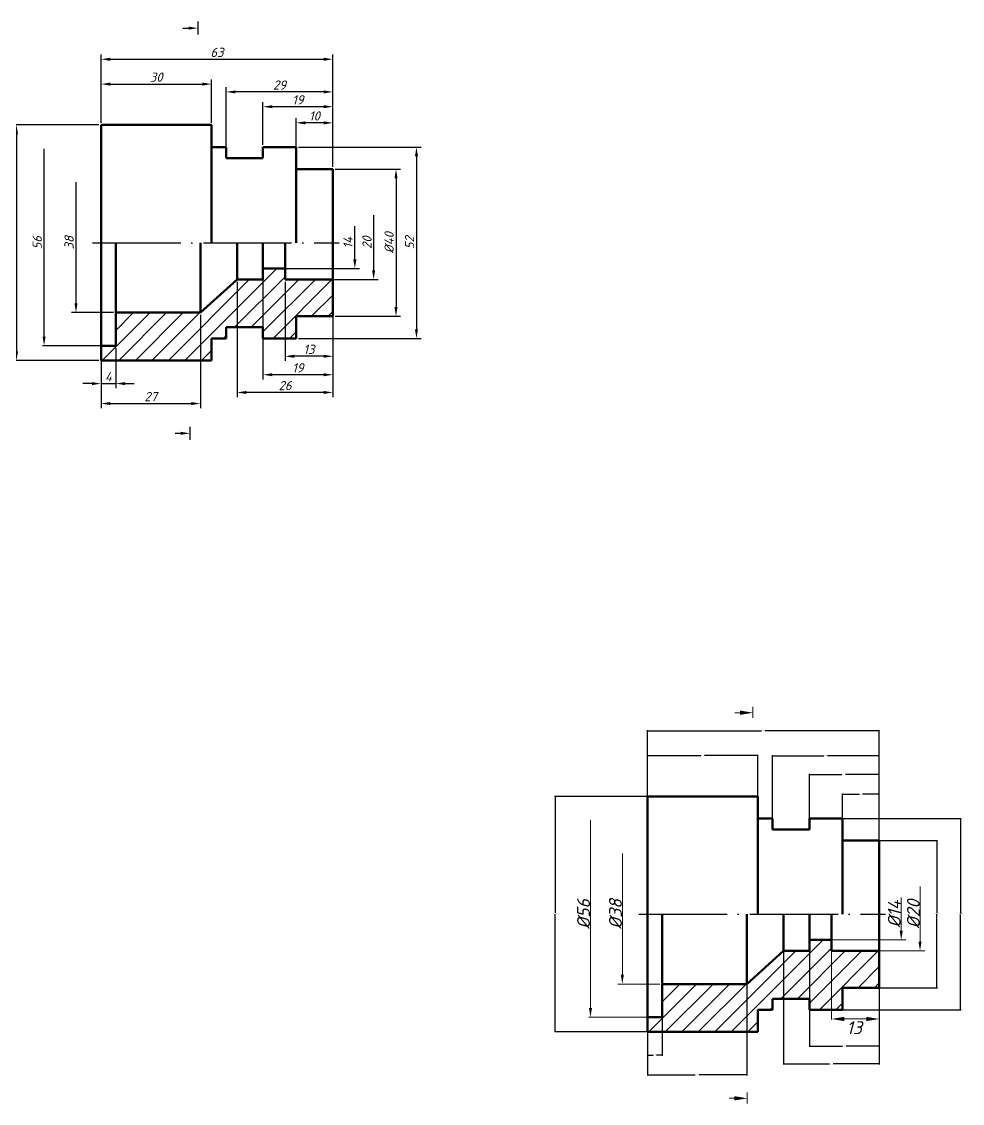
# Model space of a CAD drawing. Header units: millimetres. Extents: x 1713 to 2649, y 1703 to 2009.
# Drawn here: x 2393.4 to 2649.1, y 1710.8 to 2004.8 of the extents above; entities that cross this region are included whole.
import ezdxf

# ---------------------------------------------------------------- set-up
doc = ezdxf.new("R2010")
doc.units = ezdxf.units.MM
doc.linetypes.add('ACAD_ISO04W100', pattern=[30, 24, -3, 0, -3])
doc.linetypes.add('штриховая2', pattern=[9.525, 6.35, -3.175])
doc.styles.get("Standard").update_dxf_attribs({"font": 'isocpeui.ttf'})
doc.dimstyles.new('ISO-25', dxfattribs={"dimtxt": 2.5, "dimasz": 2.5, "dimexe": 1.25, "dimexo": 0.625, "dimtad": 1, "dimtxsty": 'Standard', "dimcen": 2.5, "dimadec": 0, "dimazin": 0, "dimtfac": 1, "dimtmove": 0, "dimatfit": 3, "dimfxl": 1, "dimarcsym": 0})
doc.dimstyles.get("Standard").update_dxf_attribs({"dimtxt": 0.18, "dimasz": 0.18, "dimexe": 0.18, "dimexo": 0.0625, "dimgap": 0.09, "dimtad": 0, "dimtih": 1, "dimtoh": 1, "dimdec": 4, "dimzin": 0, "dimdsep": 46, "dimtxsty": 'Standard', "dimcen": 0.09, "dimadec": 0, "dimazin": 0, "dimtfac": 1, "dimtdec": 4, "dimtofl": 0, "dimtmove": 0, "dimatfit": 3, "dimfxl": 1, "dimtolj": 1, "dimtzin": 0, "dimarcsym": 0})

# ---------------------------------------------------------------- blocks, each defined once
blk = doc.blocks.new('*D14')
at = {"color": 0, "lineweight": -2, "transparency": 16777216}
for p, q in [((2414.96, 1977.33), (2414.96, 1989.07)), ((2417.46, 1987.82), (2442.46, 1987.82)), ((2444.96, 1977.33), (2444.96, 1989.07))]:
    blk.add_line(p, q, dxfattribs=at)
at = {"color": 0, "transparency": 16777216}
for points in [[(2417.46, 1988.24), (2417.46, 1987.41), (2414.96, 1987.82)], [(2442.46, 1988.24), (2442.46, 1987.41), (2444.96, 1987.82)]]:
    blk.add_solid(points, dxfattribs=at)
at = {"layer": 'DEFPOINTS', "color": 0, "transparency": 16777216}
for p in [(2444.96, 1987.82), (2414.96, 1976.7), (2444.96, 1976.7)]:
    blk.add_point(p, dxfattribs=at)
at = {"color": 0, "transparency": 16777216, "insert": (2429.96, 1989.7), "char_height": 2.5, "attachment_point": 5}
blk.add_mtext('30', dxfattribs=at)
blk = doc.blocks.new('*D15')
at = {"color": 0, "lineweight": -2, "transparency": 16777216}
for p, q in [((2467.96, 1965.33), (2467.96, 1978.53)), ((2475.46, 1977.28), (2470.46, 1977.28)), ((2477.96, 1965.33), (2477.96, 1978.53))]:
    blk.add_line(p, q, dxfattribs=at)
at = {"color": 0, "transparency": 16777216}
for points in [[(2470.46, 1977.7), (2470.46, 1976.87), (2467.96, 1977.28)], [(2475.46, 1977.7), (2475.46, 1976.87), (2477.96, 1977.28)]]:
    blk.add_solid(points, dxfattribs=at)
at = {"layer": 'DEFPOINTS', "color": 0, "transparency": 16777216}
for p in [(2467.96, 1977.28), (2467.96, 1964.7), (2477.96, 1964.7)]:
    blk.add_point(p, dxfattribs=at)
at = {"color": 0, "transparency": 16777216, "insert": (2472.96, 1979.16), "char_height": 2.5, "attachment_point": 5}
blk.add_mtext('10', dxfattribs=at)
blk = doc.blocks.new('*D16')
at = {"color": 0, "lineweight": -2, "transparency": 16777216}
for p, q in [((2478.59, 1964.7), (2496.37, 1964.7)), ((2495.12, 1962.2), (2495.12, 1927.2)), ((2478.59, 1924.7), (2496.37, 1924.7))]:
    blk.add_line(p, q, dxfattribs=at)
at = {"color": 0, "transparency": 16777216}
for points in [[(2494.7, 1962.2), (2495.53, 1962.2), (2495.12, 1964.7)], [(2494.7, 1927.2), (2495.53, 1927.2), (2495.12, 1924.7)]]:
    blk.add_solid(points, dxfattribs=at)
at = {"layer": 'DEFPOINTS', "color": 0, "transparency": 16777216}
for p in [(2477.96, 1964.7), (2477.96, 1924.7), (2495.12, 1924.7)]:
    blk.add_point(p, dxfattribs=at)
at = {"color": 0, "transparency": 16777216, "insert": (2493.24, 1944.7), "char_height": 2.5, "attachment_point": 5, "rotation": 90}
blk.add_mtext('%%C40', dxfattribs=at)
blk = doc.blocks.new('*D17')
at = {"color": 0, "lineweight": -2, "transparency": 16777216}
for p, q in [((2414.34, 1976.7), (2390.72, 1976.7)), ((2391.97, 1974.2), (2391.97, 1915.2)), ((2414.34, 1912.7), (2390.72, 1912.7))]:
    blk.add_line(p, q, dxfattribs=at)
at = {"color": 0, "transparency": 16777216}
for points in [[(2391.55, 1974.2), (2392.38, 1974.2), (2391.97, 1976.7)], [(2391.55, 1915.2), (2392.38, 1915.2), (2391.97, 1912.7)]]:
    blk.add_solid(points, dxfattribs=at)
at = {"layer": 'DEFPOINTS', "color": 0, "transparency": 16777216}
for p in [(2414.96, 1976.7), (2391.97, 1912.7), (2414.96, 1912.7)]:
    blk.add_point(p, dxfattribs=at)
at = {"color": 0, "transparency": 16777216, "insert": (2390.09, 1944.7), "char_height": 2.5, "attachment_point": 5, "rotation": 90}
blk.add_mtext('%%C64', dxfattribs=at)
blk = doc.blocks.new('*D18')
at = {"color": 0, "lineweight": -2, "transparency": 16777216}
for p, q in [((2458.96, 1971.33), (2458.96, 1982.92)), ((2477.96, 1965.33), (2477.96, 1982.92)), ((2475.46, 1981.67), (2461.46, 1981.67))]:
    blk.add_line(p, q, dxfattribs=at)
at = {"color": 0, "transparency": 16777216}
for points in [[(2461.46, 1982.09), (2461.46, 1981.26), (2458.96, 1981.67)], [(2475.46, 1982.09), (2475.46, 1981.26), (2477.96, 1981.67)]]:
    blk.add_solid(points, dxfattribs=at)
at = {"layer": 'DEFPOINTS', "color": 0, "transparency": 16777216}
for p in [(2458.96, 1981.67), (2458.96, 1970.7), (2477.96, 1964.7)]:
    blk.add_point(p, dxfattribs=at)
at = {"color": 0, "transparency": 16777216, "insert": (2468.46, 1983.55), "char_height": 2.5, "attachment_point": 5}
blk.add_mtext('19', dxfattribs=at)
blk = doc.blocks.new('*D19')
at = {"color": 0, "lineweight": -2, "transparency": 16777216}
for p, q in [((2448.96, 1968.33), (2448.96, 1986.94)), ((2475.46, 1985.69), (2451.46, 1985.69)), ((2477.96, 1965.33), (2477.96, 1986.94))]:
    blk.add_line(p, q, dxfattribs=at)
at = {"color": 0, "transparency": 16777216}
for points in [[(2451.46, 1986.1), (2451.46, 1985.27), (2448.96, 1985.69)], [(2475.46, 1986.1), (2475.46, 1985.27), (2477.96, 1985.69)]]:
    blk.add_solid(points, dxfattribs=at)
at = {"layer": 'DEFPOINTS', "color": 0, "transparency": 16777216}
for p in [(2448.96, 1985.69), (2448.96, 1967.7), (2477.96, 1964.7)]:
    blk.add_point(p, dxfattribs=at)
at = {"color": 0, "transparency": 16777216, "insert": (2463.46, 1987.56), "char_height": 2.5, "attachment_point": 5}
blk.add_mtext('29', dxfattribs=at)
blk = doc.blocks.new('*D20')
at = {"color": 0, "lineweight": -2, "transparency": 16777216}
for p, q in [((2414.96, 1916.08), (2414.96, 1905.15)), ((2418.96, 1916.08), (2418.96, 1905.15)), ((2412.46, 1906.4), (2409.96, 1906.4)), ((2414.96, 1906.4), (2418.96, 1906.4)), ((2421.46, 1906.4), (2423.96, 1906.4))]:
    blk.add_line(p, q, dxfattribs=at)
at = {"color": 0, "transparency": 16777216}
for points in [[(2412.46, 1906.82), (2412.46, 1905.99), (2414.96, 1906.4)], [(2421.46, 1906.82), (2421.46, 1905.99), (2418.96, 1906.4)]]:
    blk.add_solid(points, dxfattribs=at)
at = {"layer": 'DEFPOINTS', "color": 0, "transparency": 16777216}
for p in [(2414.96, 1916.7), (2418.96, 1916.7), (2418.96, 1906.4)]:
    blk.add_point(p, dxfattribs=at)
at = {"color": 0, "transparency": 16777216, "insert": (2416.96, 1908.28), "char_height": 2.5, "attachment_point": 5}
blk.add_mtext('4', dxfattribs=at)
blk = doc.blocks.new('*D21')
at = {"color": 0, "lineweight": -2, "transparency": 16777216}
for p, q in [((2441.96, 1925.08), (2441.96, 1899.73)), ((2414.96, 1916.08), (2414.96, 1899.73)), ((2417.46, 1900.98), (2439.46, 1900.98))]:
    blk.add_line(p, q, dxfattribs=at)
at = {"color": 0, "transparency": 16777216}
for points in [[(2417.46, 1901.4), (2417.46, 1900.57), (2414.96, 1900.98)], [(2439.46, 1901.4), (2439.46, 1900.57), (2441.96, 1900.98)]]:
    blk.add_solid(points, dxfattribs=at)
at = {"layer": 'DEFPOINTS', "color": 0, "transparency": 16777216}
for p in [(2441.96, 1925.7), (2414.96, 1916.7), (2441.96, 1900.98)]:
    blk.add_point(p, dxfattribs=at)
at = {"color": 0, "transparency": 16777216, "insert": (2428.46, 1902.87), "char_height": 2.5, "attachment_point": 5}
blk.add_mtext('27', dxfattribs=at)
blk = doc.blocks.new('*D22')
at = {"color": 0, "lineweight": -2, "transparency": 16777216}
for p, q in [((2464.96, 1934.08), (2464.96, 1912.58)), ((2477.96, 1934.08), (2477.96, 1912.58)), ((2475.46, 1913.83), (2467.46, 1913.83))]:
    blk.add_line(p, q, dxfattribs=at)
at = {"color": 0, "transparency": 16777216}
for points in [[(2467.46, 1914.25), (2467.46, 1913.42), (2464.96, 1913.83)], [(2475.46, 1914.25), (2475.46, 1913.42), (2477.96, 1913.83)]]:
    blk.add_solid(points, dxfattribs=at)
at = {"layer": 'DEFPOINTS', "color": 0, "transparency": 16777216}
for p in [(2464.96, 1934.7), (2477.96, 1934.7), (2464.96, 1913.83)]:
    blk.add_point(p, dxfattribs=at)
at = {"color": 0, "transparency": 16777216, "insert": (2471.46, 1915.71), "char_height": 2.5, "attachment_point": 5}
blk.add_mtext('13', dxfattribs=at)
blk = doc.blocks.new('*D23')
at = {"color": 0, "lineweight": -2, "transparency": 16777216}
for p, q in [((2458.96, 1937.08), (2458.96, 1907.56)), ((2477.96, 1934.08), (2477.96, 1907.56)), ((2475.46, 1908.81), (2461.46, 1908.81))]:
    blk.add_line(p, q, dxfattribs=at)
at = {"color": 0, "transparency": 16777216}
for points in [[(2461.46, 1909.23), (2461.46, 1908.4), (2458.96, 1908.81)], [(2475.46, 1909.23), (2475.46, 1908.4), (2477.96, 1908.81)]]:
    blk.add_solid(points, dxfattribs=at)
at = {"layer": 'DEFPOINTS', "color": 0, "transparency": 16777216}
for p in [(2458.96, 1937.7), (2477.96, 1934.7), (2458.96, 1908.81)]:
    blk.add_point(p, dxfattribs=at)
at = {"color": 0, "transparency": 16777216, "insert": (2468.46, 1910.69), "char_height": 2.5, "attachment_point": 5}
blk.add_mtext('19', dxfattribs=at)
blk = doc.blocks.new('*D24')
at = {"color": 0, "lineweight": -2, "transparency": 16777216}
for p, q in [((2451.96, 1934.08), (2451.96, 1902.74)), ((2477.96, 1934.08), (2477.96, 1902.74)), ((2475.46, 1903.99), (2454.46, 1903.99))]:
    blk.add_line(p, q, dxfattribs=at)
at = {"color": 0, "transparency": 16777216}
for points in [[(2454.46, 1904.41), (2454.46, 1903.58), (2451.96, 1903.99)], [(2475.46, 1904.41), (2475.46, 1903.58), (2477.96, 1903.99)]]:
    blk.add_solid(points, dxfattribs=at)
at = {"layer": 'DEFPOINTS', "color": 0, "transparency": 16777216}
for p in [(2451.96, 1934.7), (2477.96, 1934.7), (2451.96, 1903.99)]:
    blk.add_point(p, dxfattribs=at)
at = {"color": 0, "transparency": 16777216, "insert": (2464.96, 1905.87), "char_height": 2.5, "attachment_point": 5}
blk.add_mtext('26', dxfattribs=at)
blk = doc.blocks.new('*D25')
at = {"color": 0, "lineweight": -2, "transparency": 16777216}
for p, q in [((2414.96, 1977.33), (2414.96, 1995.82)), ((2417.46, 1994.57), (2475.46, 1994.57)), ((2477.96, 1965.33), (2477.96, 1995.82))]:
    blk.add_line(p, q, dxfattribs=at)
at = {"color": 0, "transparency": 16777216}
for points in [[(2417.46, 1994.99), (2417.46, 1994.15), (2414.96, 1994.57)], [(2475.46, 1994.99), (2475.46, 1994.15), (2477.96, 1994.57)]]:
    blk.add_solid(points, dxfattribs=at)
at = {"layer": 'DEFPOINTS', "color": 0, "transparency": 16777216}
for p in [(2477.96, 1994.57), (2414.96, 1976.7), (2477.96, 1964.7)]:
    blk.add_point(p, dxfattribs=at)
at = {"color": 0, "transparency": 16777216, "insert": (2446.46, 1996.44), "char_height": 2.5, "attachment_point": 5}
blk.add_mtext('63', dxfattribs=at)
blk = doc.blocks.new('*D26')
at = {"color": 0, "lineweight": -2, "transparency": 16777216}
for p, q in [((2468.59, 1970.7), (2501.93, 1970.7)), ((2500.68, 1968.2), (2500.68, 1921.2)), ((2468.59, 1918.7), (2501.93, 1918.7))]:
    blk.add_line(p, q, dxfattribs=at)
at = {"color": 0, "transparency": 16777216}
for points in [[(2500.26, 1968.2), (2501.09, 1968.2), (2500.68, 1970.7)], [(2500.26, 1921.2), (2501.09, 1921.2), (2500.68, 1918.7)]]:
    blk.add_solid(points, dxfattribs=at)
at = {"layer": 'DEFPOINTS', "color": 0, "transparency": 16777216}
for p in [(2467.96, 1970.7), (2467.96, 1918.7), (2500.68, 1918.7)]:
    blk.add_point(p, dxfattribs=at)
at = {"color": 0, "transparency": 16777216, "insert": (2498.8, 1944.7), "char_height": 2.5, "attachment_point": 5, "rotation": 90}
blk.add_mtext('52', dxfattribs=at)
blk = doc.blocks.new('*D56')
at = {"color": 0, "lineweight": -2, "transparency": 16777216}
for p, q in [((2563.47, 1794.26), (2563.47, 1805.5)), ((2593.47, 1794.26), (2593.47, 1805.5)), ((2563.65, 1805.32), (2577.97, 1805.32)), ((2593.29, 1805.32), (2578.98, 1805.32))]:
    blk.add_line(p, q, dxfattribs=at)
at = {"color": 0, "transparency": 16777216}
for points in [[(2563.65, 1805.35), (2563.65, 1805.29), (2563.47, 1805.32)], [(2593.29, 1805.35), (2593.29, 1805.29), (2593.47, 1805.32)]]:
    blk.add_solid(points, dxfattribs=at)
at = {"layer": 'DEFPOINTS', "color": 0, "transparency": 16777216}
for p in [(2593.47, 1805.32), (2563.47, 1794.19), (2593.47, 1794.19)]:
    blk.add_point(p, dxfattribs=at)
at = {"color": 0, "lineweight": 15, "transparency": 16777216, "insert": (2578.47, 1805.32), "char_height": 0.18, "attachment_point": 5}
blk.add_mtext('\\A1;30.0000', dxfattribs=at)
blk = doc.blocks.new('*D57')
at = {"color": 0, "lineweight": -2, "transparency": 16777216}
for p, q in [((2616.47, 1782.26), (2616.47, 1794.96)), ((2616.65, 1794.78), (2621, 1794.78)), ((2626.29, 1794.78), (2621.94, 1794.78)), ((2626.47, 1782.26), (2626.47, 1794.96))]:
    blk.add_line(p, q, dxfattribs=at)
at = {"color": 0, "transparency": 16777216}
for points in [[(2616.65, 1794.81), (2616.65, 1794.75), (2616.47, 1794.78)], [(2626.29, 1794.81), (2626.29, 1794.75), (2626.47, 1794.78)]]:
    blk.add_solid(points, dxfattribs=at)
at = {"layer": 'DEFPOINTS', "color": 0, "transparency": 16777216}
for p in [(2616.47, 1794.78), (2616.47, 1782.19), (2626.47, 1782.19)]:
    blk.add_point(p, dxfattribs=at)
at = {"color": 0, "lineweight": 15, "transparency": 16777216, "insert": (2621.47, 1794.78), "char_height": 0.18, "attachment_point": 5}
blk.add_mtext('\\A1;10.0000', dxfattribs=at)
blk = doc.blocks.new('*D58')
at = {"color": 0, "lineweight": -2, "transparency": 16777216}
for p, q in [((2626.54, 1782.19), (2642.28, 1782.19)), ((2642.1, 1782.01), (2642.1, 1762.58)), ((2642.1, 1742.37), (2642.1, 1762.22)), ((2626.54, 1742.19), (2642.28, 1742.19))]:
    blk.add_line(p, q, dxfattribs=at)
at = {"color": 0, "transparency": 16777216}
for points in [[(2642.07, 1782.01), (2642.13, 1782.01), (2642.1, 1782.19)], [(2642.07, 1742.37), (2642.13, 1742.37), (2642.1, 1742.19)]]:
    blk.add_solid(points, dxfattribs=at)
at = {"layer": 'DEFPOINTS', "color": 0, "transparency": 16777216}
for p in [(2626.47, 1782.19), (2626.47, 1742.19), (2642.1, 1742.19)]:
    blk.add_point(p, dxfattribs=at)
at = {"color": 0, "lineweight": 15, "transparency": 16777216, "insert": (2642.1, 1762.4), "char_height": 0.18, "attachment_point": 5}
blk.add_mtext('\\A1;%%C40.0000', dxfattribs=at)
blk = doc.blocks.new('*D59')
at = {"color": 0, "lineweight": -2, "transparency": 16777216}
for p, q in [((2563.41, 1794.19), (2538.22, 1794.19)), ((2538.4, 1794.01), (2538.4, 1762.58)), ((2538.4, 1730.37), (2538.4, 1762.22)), ((2563.41, 1730.19), (2538.22, 1730.19))]:
    blk.add_line(p, q, dxfattribs=at)
at = {"color": 0, "transparency": 16777216}
for points in [[(2538.37, 1794.01), (2538.43, 1794.01), (2538.4, 1794.19)], [(2538.37, 1730.37), (2538.43, 1730.37), (2538.4, 1730.19)]]:
    blk.add_solid(points, dxfattribs=at)
at = {"layer": 'DEFPOINTS', "color": 0, "transparency": 16777216}
for p in [(2563.47, 1794.19), (2538.4, 1730.19), (2563.47, 1730.19)]:
    blk.add_point(p, dxfattribs=at)
at = {"color": 0, "lineweight": 15, "transparency": 16777216, "insert": (2538.4, 1762.4), "char_height": 0.18, "attachment_point": 5}
blk.add_mtext('\\A1;%%C64.0000', dxfattribs=at)
blk = doc.blocks.new('*D60')
at = {"color": 0, "lineweight": -2, "transparency": 16777216}
for p, q in [((2607.47, 1788.26), (2607.47, 1800.36)), ((2607.65, 1800.18), (2616.34, 1800.18)), ((2626.29, 1800.18), (2617.28, 1800.18)), ((2626.47, 1782.26), (2626.47, 1800.36))]:
    blk.add_line(p, q, dxfattribs=at)
at = {"color": 0, "transparency": 16777216}
for points in [[(2607.65, 1800.21), (2607.65, 1800.15), (2607.47, 1800.18)], [(2626.29, 1800.21), (2626.29, 1800.15), (2626.47, 1800.18)]]:
    blk.add_solid(points, dxfattribs=at)
at = {"layer": 'DEFPOINTS', "color": 0, "transparency": 16777216}
for p in [(2607.47, 1800.18), (2607.47, 1788.19), (2626.47, 1782.19)]:
    blk.add_point(p, dxfattribs=at)
at = {"color": 0, "lineweight": 15, "transparency": 16777216, "insert": (2616.81, 1800.18), "char_height": 0.18, "attachment_point": 5}
blk.add_mtext('\\A1;19.0000', dxfattribs=at)
blk = doc.blocks.new('*D53')
at = {"color": 0, "lineweight": -2, "transparency": 16777216}
for p, q in [((2597.47, 1785.26), (2597.47, 1805.44)), ((2626.47, 1782.26), (2626.47, 1805.44)), ((2597.65, 1805.26), (2611.41, 1805.26)), ((2626.29, 1805.26), (2612.42, 1805.26))]:
    blk.add_line(p, q, dxfattribs=at)
at = {"color": 0, "transparency": 16777216}
for points in [[(2597.65, 1805.29), (2597.65, 1805.23), (2597.47, 1805.26)], [(2626.29, 1805.29), (2626.29, 1805.23), (2626.47, 1805.26)]]:
    blk.add_solid(points, dxfattribs=at)
at = {"layer": 'DEFPOINTS', "color": 0, "transparency": 16777216}
for p in [(2597.47, 1805.26), (2597.47, 1785.19), (2626.47, 1782.19)]:
    blk.add_point(p, dxfattribs=at)
at = {"color": 0, "lineweight": 15, "transparency": 16777216, "insert": (2611.91, 1805.26), "char_height": 0.18, "attachment_point": 5}
blk.add_mtext('\\A1;29.0000', dxfattribs=at)
blk = doc.blocks.new('*D61')
at = {"color": 0, "lineweight": -2, "transparency": 16777216}
for p, q in [((2563.47, 1734.13), (2563.47, 1723.71)), ((2567.47, 1734.13), (2567.47, 1723.71)), ((2563.65, 1723.89), (2565.03, 1723.89)), ((2567.29, 1723.89), (2565.92, 1723.89))]:
    blk.add_line(p, q, dxfattribs=at)
at = {"color": 0, "transparency": 16777216}
for points in [[(2563.65, 1723.92), (2563.65, 1723.86), (2563.47, 1723.89)], [(2567.29, 1723.92), (2567.29, 1723.86), (2567.47, 1723.89)]]:
    blk.add_solid(points, dxfattribs=at)
at = {"layer": 'DEFPOINTS', "color": 0, "transparency": 16777216}
for p in [(2563.47, 1734.19), (2567.47, 1734.19), (2567.47, 1723.89)]:
    blk.add_point(p, dxfattribs=at)
at = {"color": 0, "lineweight": 15, "transparency": 16777216, "insert": (2565.47, 1723.89), "char_height": 0.18, "attachment_point": 5}
blk.add_mtext('\\A1;4.0000', dxfattribs=at)
blk = doc.blocks.new('*D62')
at = {"color": 0, "lineweight": -2, "transparency": 16777216}
for p, q in [((2590.47, 1743.13), (2590.47, 1718.29)), ((2563.47, 1734.13), (2563.47, 1718.29)), ((2563.65, 1718.47), (2576.47, 1718.47)), ((2590.29, 1718.47), (2577.48, 1718.47))]:
    blk.add_line(p, q, dxfattribs=at)
at = {"color": 0, "transparency": 16777216}
for points in [[(2563.65, 1718.5), (2563.65, 1718.44), (2563.47, 1718.47)], [(2590.29, 1718.5), (2590.29, 1718.44), (2590.47, 1718.47)]]:
    blk.add_solid(points, dxfattribs=at)
at = {"layer": 'DEFPOINTS', "color": 0, "transparency": 16777216}
for p in [(2590.47, 1743.19), (2563.47, 1734.19), (2590.47, 1718.47)]:
    blk.add_point(p, dxfattribs=at)
at = {"color": 0, "lineweight": 15, "transparency": 16777216, "insert": (2576.97, 1718.47), "char_height": 0.18, "attachment_point": 5}
blk.add_mtext('\\A1;27.0000', dxfattribs=at)
blk = doc.blocks.new('*D63')
at = {"color": 0, "lineweight": -2, "transparency": 16777216}
for p, q in [((2607.47, 1755.13), (2607.47, 1726.12)), ((2626.47, 1752.13), (2626.47, 1726.12)), ((2607.65, 1726.3), (2616.5, 1726.3)), ((2626.29, 1726.3), (2617.44, 1726.3))]:
    blk.add_line(p, q, dxfattribs=at)
at = {"color": 0, "transparency": 16777216}
for points in [[(2607.65, 1726.33), (2607.65, 1726.27), (2607.47, 1726.3)], [(2626.29, 1726.33), (2626.29, 1726.27), (2626.47, 1726.3)]]:
    blk.add_solid(points, dxfattribs=at)
at = {"layer": 'DEFPOINTS', "color": 0, "transparency": 16777216}
for p in [(2607.47, 1755.19), (2626.47, 1752.19), (2607.47, 1726.3)]:
    blk.add_point(p, dxfattribs=at)
at = {"color": 0, "transparency": 16777216, "insert": (2616.97, 1726.3), "char_height": 0.18, "attachment_point": 5}
blk.add_mtext('\\A1;19.0000', dxfattribs=at)
blk = doc.blocks.new('*D54')
at = {"color": 0, "lineweight": -2, "transparency": 16777216}
for p, q in [((2600.47, 1752.13), (2600.47, 1721.3)), ((2626.47, 1752.13), (2626.47, 1721.3)), ((2600.65, 1721.48), (2612.97, 1721.48)), ((2626.29, 1721.48), (2613.98, 1721.48))]:
    blk.add_line(p, q, dxfattribs=at)
at = {"color": 0, "transparency": 16777216}
for points in [[(2600.65, 1721.51), (2600.65, 1721.45), (2600.47, 1721.48)], [(2626.29, 1721.51), (2626.29, 1721.45), (2626.47, 1721.48)]]:
    blk.add_solid(points, dxfattribs=at)
at = {"layer": 'DEFPOINTS', "color": 0, "transparency": 16777216}
for p in [(2600.47, 1752.19), (2626.47, 1752.19), (2600.47, 1721.48)]:
    blk.add_point(p, dxfattribs=at)
at = {"color": 0, "lineweight": 15, "transparency": 16777216, "insert": (2613.47, 1721.48), "char_height": 0.18, "attachment_point": 5}
blk.add_mtext('\\A1;26.0000', dxfattribs=at)
blk = doc.blocks.new('*D52')
at = {"color": 0, "lineweight": -2, "transparency": 16777216}
for p, q in [((2563.47, 1794.26), (2563.47, 1812.24)), ((2563.65, 1812.06), (2594.47, 1812.06)), ((2626.29, 1812.06), (2595.47, 1812.06)), ((2626.47, 1782.26), (2626.47, 1812.24))]:
    blk.add_line(p, q, dxfattribs=at)
at = {"color": 0, "transparency": 16777216}
for points in [[(2563.65, 1812.09), (2563.65, 1812.03), (2563.47, 1812.06)], [(2626.29, 1812.09), (2626.29, 1812.03), (2626.47, 1812.06)]]:
    blk.add_solid(points, dxfattribs=at)
at = {"layer": 'DEFPOINTS', "color": 0, "transparency": 16777216}
for p in [(2626.47, 1812.06), (2563.47, 1794.19), (2626.47, 1782.19)]:
    blk.add_point(p, dxfattribs=at)
at = {"color": 0, "lineweight": 15, "transparency": 16777216, "insert": (2594.97, 1812.06), "char_height": 0.18, "attachment_point": 5}
blk.add_mtext('\\A1;63.0000', dxfattribs=at)
blk = doc.blocks.new('*D55')
at = {"color": 0, "lineweight": -2, "transparency": 16777216}
for p, q in [((2616.54, 1788.19), (2648.71, 1788.19)), ((2648.53, 1788.01), (2648.53, 1762.49)), ((2648.53, 1736.37), (2648.53, 1762.13)), ((2616.54, 1736.19), (2648.71, 1736.19))]:
    blk.add_line(p, q, dxfattribs=at)
at = {"color": 0, "transparency": 16777216}
for points in [[(2648.5, 1788.01), (2648.56, 1788.01), (2648.53, 1788.19)], [(2648.5, 1736.37), (2648.56, 1736.37), (2648.53, 1736.19)]]:
    blk.add_solid(points, dxfattribs=at)
at = {"layer": 'DEFPOINTS', "color": 0, "transparency": 16777216}
for p in [(2616.47, 1788.19), (2616.47, 1736.19), (2648.53, 1736.19)]:
    blk.add_point(p, dxfattribs=at)
at = {"color": 0, "lineweight": 15, "transparency": 16777216, "insert": (2648.53, 1762.31), "char_height": 0.18, "attachment_point": 5}
blk.add_mtext('\\A1;%%C52.0000', dxfattribs=at)

msp = doc.modelspace()

# ---------------------------------------------------------------- hatches: boundary and pattern name
at = {"linetype": 'штриховая2'}
h = msp.add_hatch(dxfattribs=at)
h.set_pattern_fill('ANSI31', color=256)
h.set_pattern_definition([(45, (1342.0886, 1764.4747), (-2.245064, 2.245064), [])])
h.paths.add_polyline_path([(2477.96017, 1934.70405), (2464.96017, 1934.70405), (2464.96017, 1937.70405), (2458.96017, 1937.70405), (2458.96017, 1934.70405), (2451.96017, 1934.70405), (2441.96017, 1925.70405), (2418.96017, 1925.70405), (2418.96017, 1916.70405), (2414.96017, 1916.70405), (2414.96017, 1912.70405), (2444.96017, 1912.70405), (2444.96017, 1918.70405), (2448.96017, 1918.70405), (2448.96017, 1921.70405), (2458.96017, 1921.70405), (2458.96017, 1918.70405), (2467.96017, 1918.70405), (2467.96017, 1924.70405), (2477.96017, 1924.70405)])
h = msp.add_hatch(dxfattribs=at)
h.set_pattern_fill('ANSI31', color=256)
h.set_pattern_definition([(45, (1490.602, 1581.965), (-2.245064, 2.245064), [])])
h.paths.add_polyline_path([(2607.47345, 1739.19446), (2607.47345, 1736.19446), (2616.47345, 1736.19446), (2616.47345, 1742.19446), (2626.47345, 1742.19446), (2626.47345, 1752.19446), (2613.47345, 1752.19446), (2613.47345, 1755.19446), (2607.47345, 1755.19446), (2607.47345, 1752.19446), (2600.47345, 1752.19446), (2590.47345, 1743.19446), (2567.47345, 1743.19446), (2567.47345, 1734.19446), (2563.47345, 1734.19446), (2563.47345, 1730.19446), (2593.47345, 1730.19446), (2593.47345, 1736.19446), (2597.47345, 1736.19446), (2597.47345, 1739.19446)])

# ---------------------------------------------------------------- linework, layer by layer
for p, q in [((2437.2007, 2003.02955), (2438.75418, 2003.02955)), ((2441.25418, 2004.79747), (2441.25418, 2001.26162)), ((2399.46322, 1919.20405), (2399.46322, 1970.20405)), ((2408.12862, 1961.20405), (2408.12862, 1928.20405)), ((2489.04303, 1952.20405), (2489.04303, 1937.20405)), ((2483.93021, 1940.20405), (2483.93021, 1949.20405)), ((2464.96017, 1937.70405), (2485.18021, 1937.70405)), ((2477.96017, 1934.70405), (2490.30346, 1934.70405)), ((2418.29504, 1925.70405), (2406.87862, 1925.70405)), ((2414.96017, 1916.70405), (2398.99575, 1916.70405)), ((2439.10616, 1894.65637), (2439.10616, 1891.12051)), ((2435.05267, 1892.88844), (2436.60616, 1892.88844))]:
    msp.add_line(p, q)
at = {"lineweight": 50}
for p, q in [((2414.96017, 1976.70405), (2444.96017, 1976.70405)), ((2414.96017, 1976.70405), (2414.96017, 1972.70405)), ((2414.96017, 1976.70405), (2414.96017, 1972.70405)), ((2444.96017, 1976.70405), (2444.96017, 1970.70405)), ((2414.96017, 1916.70405), (2414.96017, 1972.70405)), ((2444.96017, 1970.70405), (2448.96017, 1970.70405)), ((2444.96017, 1970.70405), (2444.96017, 1944.70405)), ((2448.96017, 1970.70405), (2448.96017, 1967.70405)), ((2458.96017, 1967.70405), (2458.96017, 1970.70405)), ((2458.96017, 1970.70405), (2467.96017, 1970.70405)), ((2467.96017, 1970.70405), (2467.96017, 1964.70405)), ((2448.96017, 1967.70405), (2458.96017, 1967.70405)), ((2467.96017, 1964.70405), (2477.96017, 1964.70405)), ((2467.96017, 1964.70405), (2467.96017, 1944.70405)), ((2477.96017, 1964.70405), (2477.96017, 1954.70405)), ((2477.96017, 1934.70405), (2477.96017, 1954.70405)), ((2418.96017, 1925.70405), (2418.96017, 1944.70405)), ((2441.96017, 1925.70405), (2441.96017, 1944.70405)), ((2451.96017, 1934.70405), (2451.96017, 1944.70405)), ((2458.96017, 1937.70405), (2458.96017, 1944.70405)), ((2464.96017, 1937.70405), (2464.96017, 1944.70405)), ((2458.96017, 1934.70405), (2458.96017, 1937.70405)), ((2458.96017, 1937.70405), (2464.96017, 1937.70405)), ((2464.96017, 1937.70405), (2464.96017, 1934.70405)), ((2441.96017, 1925.70405), (2451.96017, 1934.70405)), ((2451.96017, 1934.70405), (2458.96017, 1934.70405)), ((2477.96017, 1934.70405), (2464.96017, 1934.70405)), ((2477.96017, 1924.70405), (2477.96017, 1934.70405)), ((2418.96017, 1925.70405), (2441.96017, 1925.70405)), ((2418.96017, 1916.70405), (2418.96017, 1925.70405)), ((2467.96017, 1918.70405), (2467.96017, 1924.70405)), ((2467.96017, 1924.70405), (2477.96017, 1924.70405)), ((2448.96017, 1918.70405), (2448.96017, 1921.70405)), ((2448.96017, 1921.70405), (2458.96017, 1921.70405)), ((2458.96017, 1921.70405), (2458.96017, 1918.70405)), ((2444.96017, 1912.70405), (2444.96017, 1918.70405)), ((2444.96017, 1918.70405), (2448.96017, 1918.70405)), ((2458.96017, 1918.70405), (2467.96017, 1918.70405)), ((2414.96017, 1912.70405), (2414.96017, 1916.70405)), ((2414.96017, 1916.70405), (2418.96017, 1916.70405)), ((2414.96017, 1912.70405), (2444.96017, 1912.70405)), ((2563.47345, 1794.19446), (2593.47345, 1794.19446)), ((2563.47345, 1794.19446), (2563.47345, 1790.19446)), ((2563.47345, 1794.19446), (2563.47345, 1790.19446)), ((2593.47345, 1794.19446), (2593.47345, 1788.19446)), ((2563.47345, 1734.19446), (2563.47345, 1790.19446)), ((2593.47345, 1788.19446), (2597.47345, 1788.19446)), ((2593.47345, 1788.19446), (2593.47345, 1762.19446)), ((2597.47345, 1788.19446), (2597.47345, 1785.19446)), ((2607.47345, 1785.19446), (2607.47345, 1788.19446)), ((2607.47345, 1788.19446), (2616.47345, 1788.19446)), ((2616.47345, 1788.19446), (2616.47345, 1782.19446)), ((2597.47345, 1785.19446), (2607.47345, 1785.19446)), ((2616.47345, 1782.19446), (2626.47345, 1782.19446)), ((2616.47345, 1782.19446), (2616.47345, 1762.19446)), ((2626.47345, 1782.19446), (2626.47345, 1772.19446)), ((2626.47345, 1752.19446), (2626.47345, 1772.19446)), ((2567.47345, 1743.19446), (2567.47345, 1762.19446)), ((2590.47345, 1743.19446), (2590.47345, 1762.19446)), ((2600.47345, 1752.19446), (2600.47345, 1762.19446)), ((2607.47345, 1755.19446), (2607.47345, 1762.19446)), ((2613.47345, 1755.19446), (2613.47345, 1762.19446)), ((2607.47345, 1752.19446), (2607.47345, 1755.19446)), ((2607.47345, 1755.19446), (2613.47345, 1755.19446)), ((2613.47345, 1755.19446), (2613.47345, 1752.19446)), ((2590.47345, 1743.19446), (2600.47345, 1752.19446)), ((2600.47345, 1752.19446), (2607.47345, 1752.19446)), ((2626.47345, 1752.19446), (2613.47345, 1752.19446)), ((2626.47345, 1742.19446), (2626.47345, 1752.19446)), ((2567.47345, 1743.19446), (2590.47345, 1743.19446)), ((2567.47345, 1734.19446), (2567.47345, 1743.19446)), ((2616.47345, 1736.19446), (2616.47345, 1742.19446)), ((2616.47345, 1742.19446), (2626.47345, 1742.19446)), ((2597.47345, 1736.19446), (2597.47345, 1739.19446)), ((2597.47345, 1739.19446), (2607.47345, 1739.19446)), ((2607.47345, 1739.19446), (2607.47345, 1736.19446)), ((2593.47345, 1730.19446), (2593.47345, 1736.19446)), ((2593.47345, 1736.19446), (2597.47345, 1736.19446)), ((2607.47345, 1736.19446), (2616.47345, 1736.19446)), ((2563.47345, 1730.19446), (2563.47345, 1734.19446)), ((2563.47345, 1734.19446), (2567.47345, 1734.19446)), ((2563.47345, 1730.19446), (2593.47345, 1730.19446))]:
    msp.add_line(p, q, dxfattribs=at)
at = {"linetype": 'ACAD_ISO04W100'}
for p, q in [((2412.6529, 1944.70405), (2479.64077, 1944.70405)), ((2561.16618, 1762.19446), (2628.15405, 1762.19446))]:
    msp.add_line(p, q, dxfattribs=at)
at = {"lineweight": 15}
for p, q in [((2592.14654, 1815.56201), (2592.14654, 1818.5056)), ((2588.64654, 1816.93415), (2587.20041, 1816.93415)), ((2547.9765, 1736.69446), (2547.9765, 1787.69446)), ((2556.6419, 1778.69446), (2556.6419, 1745.69446)), ((2637.55631, 1769.69446), (2637.55631, 1754.69446)), ((2632.44349, 1757.69446), (2632.44349, 1766.69446)), ((2613.47345, 1755.19446), (2633.69349, 1755.19446)), ((2613.47345, 1752.13196), (2613.47345, 1733.51127)), ((2626.47345, 1752.19446), (2638.81674, 1752.19446)), ((2626.47345, 1752.13196), (2626.47345, 1733.51127)), ((2566.80832, 1743.19446), (2555.3919, 1743.19446)), ((2563.47345, 1734.19446), (2547.50903, 1734.19446)), ((2616.97345, 1733.69127), (2622.97345, 1733.69127)), ((2587.09707, 1712.12488), (2585.65094, 1712.12488)), ((2590.59707, 1710.75274), (2590.59707, 1713.69633))]:
    msp.add_line(p, q, dxfattribs=at)
for points in [[(2438.75418, 2003.44621), (2438.75418, 2002.61288), (2441.25418, 2003.02955)], [(2483.51354, 1940.20405), (2484.34688, 1940.20405), (2483.93021, 1937.70405)], [(2488.62636, 1937.20405), (2489.4597, 1937.20405), (2489.04303, 1934.70405)], [(2407.71196, 1928.20405), (2408.54529, 1928.20405), (2408.12862, 1925.70405)], [(2399.04656, 1919.20405), (2399.87989, 1919.20405), (2399.46322, 1916.70405)], [(2436.60616, 1893.30511), (2436.60616, 1892.47177), (2439.10616, 1892.88844)]]:
    msp.add_solid(points)
for points in [[(2588.64654, 1817.51748), (2588.64654, 1816.35082), (2592.14654, 1816.93415)], [(2632.02682, 1757.69446), (2632.86016, 1757.69446), (2632.44349, 1755.19446)], [(2637.13964, 1754.69446), (2637.97297, 1754.69446), (2637.55631, 1752.19446)], [(2556.22523, 1745.69446), (2557.05857, 1745.69446), (2556.6419, 1743.19446)], [(2547.55984, 1736.69446), (2548.39317, 1736.69446), (2547.9765, 1734.19446)], [(2616.97345, 1734.27461), (2616.97345, 1733.10794), (2613.47345, 1733.69127)], [(2622.97345, 1734.27461), (2622.97345, 1733.10794), (2626.47345, 1733.69127)], [(2587.09707, 1712.70821), (2587.09707, 1711.54155), (2590.59707, 1712.12488)]]:
    msp.add_solid(points, dxfattribs=at)

# ---------------------------------------------------------------- texts
at = {"char_height": 2.5, "attachment_point": 5, "rotation": 90}
for s, insert in [('56', (2397.58822, 1944.70405)), ('38', (2406.25362, 1944.70405)), ('20', (2487.23408, 1944.70405)), ('14', (2482.05521, 1944.70405))]:
    msp.add_mtext(s, dxfattribs=dict(at, insert=insert))
at = {"lineweight": 15, "char_height": 3.5, "attachment_point": 5, "rotation": 90}
for s, insert in [('%%C56', (2546.1015, 1762.19446)), ('%%C38', (2554.7669, 1762.19446)), ('%%C14', (2630.56849, 1762.19446)), ('%%C20', (2635.74736, 1762.19446))]:
    msp.add_mtext(s, dxfattribs=dict(at, insert=insert))
at = {"lineweight": 15, "insert": (2619.66736, 1731.31883), "char_height": 3.5, "attachment_point": 5}
msp.add_mtext('\\A1;13', dxfattribs=at)

# ---------------------------------------------------------------- dimensions: what is measured, and where the dimension line sits
for base, p1, p2, dimstyle, picture, middle in [((2477.96017, 1994.56901), (2414.96017, 1976.70405), (2477.96017, 1964.70405), 'ISO-25', '*D25', (2446.46017, 1996.44401)), ((2444.96017, 1987.82494), (2414.96017, 1976.70405), (2444.96017, 1976.70405), 'ISO-25', '*D14', (2429.96017, 1989.69994)), ((2448.96017, 1985.68757), (2477.96017, 1964.70405), (2448.96017, 1967.70405), 'ISO-25', '*D19', (2463.46017, 1987.56257)), ((2458.96017, 1981.67431), (2477.96017, 1964.70405), (2458.96017, 1970.70405), 'ISO-25', '*D18', (2468.46017, 1983.54931)), ((2458.96017, 1908.8141), (2477.96017, 1934.70405), (2458.96017, 1937.70405), 'ISO-25', '*D23', (2468.46017, 1910.6891)), ((2451.96017, 1903.99415), (2477.96017, 1934.70405), (2451.96017, 1934.70405), 'ISO-25', '*D24', (2464.96017, 1905.86915)), ((2464.96017, 1913.83488), (2477.96017, 1934.70405), (2464.96017, 1934.70405), 'ISO-25', '*D22', (2471.46017, 1915.70988)), ((2441.96017, 1900.98168), (2414.96017, 1916.70405), (2441.96017, 1925.70405), 'ISO-25', '*D21', (2428.46017, 1902.87278)), ((2418.96017, 1906.40412), (2414.96017, 1916.70405), (2418.96017, 1916.70405), 'ISO-25', '*D20', (2416.96017, 1908.27912)), ((2607.47345, 1726.3045), (2626.47345, 1752.19446), (2607.47345, 1755.19446), 'Standard', '*D63', (2616.97345, 1726.3045))]:
    dim = msp.add_linear_dim(base=base, p1=p1, p2=p2, dimstyle=dimstyle)
    dim.commit()
    dim.dimension.update_dxf_attribs({"geometry": picture, "text_midpoint": middle})
dim = msp.add_linear_dim(base=(2467.96017, 1977.28481), p1=(2477.96017, 1964.70405), p2=(2467.96017, 1964.70405), dimstyle='ISO-25')
dim.commit()
dim.dimension.update_dxf_attribs({"geometry": '*D15', "text_midpoint": (2472.96017, 1977.28481), "dimtype": 160})
for base, p1, p2, picture, middle in [((2391.96583, 1912.70405), (2414.96017, 1976.70405), (2414.96017, 1912.70405), '*D17', (2391.96583, 1944.70405)), ((2495.11547, 1924.70405), (2477.96017, 1964.70405), (2477.96017, 1924.70405), '*D16', (2495.11547, 1944.70405))]:
    dim = msp.add_linear_dim(base=base, p1=p1, p2=p2, angle=90, text='%%C<>', dimstyle='ISO-25')
    dim.commit()
    dim.dimension.update_dxf_attribs({"geometry": picture, "text_midpoint": middle, "dimtype": 160})
dim = msp.add_linear_dim(base=(2500.67805, 1918.70405), p1=(2467.96017, 1970.70405), p2=(2467.96017, 1918.70405), angle=90, dimstyle='ISO-25')
dim.commit()
dim.dimension.update_dxf_attribs({"geometry": '*D26', "text_midpoint": (2500.67805, 1944.70405), "dimtype": 160})
at = {"lineweight": 15}
for base, p1, p2, picture, middle in [((2626.47345, 1812.05942), (2563.47345, 1794.19446), (2626.47345, 1782.19446), '*D52', (2594.97345, 1812.05942)), ((2593.47345, 1805.31534), (2563.47345, 1794.19446), (2593.47345, 1794.19446), '*D56', (2578.47345, 1805.31534)), ((2590.47345, 1718.47208), (2563.47345, 1734.19446), (2590.47345, 1743.19446), '*D62', (2576.97345, 1718.47208)), ((2567.47345, 1723.89453), (2563.47345, 1734.19446), (2567.47345, 1734.19446), '*D61', (2565.47345, 1723.89453))]:
    dim = msp.add_linear_dim(base=base, p1=p1, p2=p2, dimstyle='Standard', dxfattribs=at)
    dim.commit()
    dim.dimension.update_dxf_attribs({"geometry": picture, "text_midpoint": middle})
for base, p1, p2, picture, middle in [((2597.47345, 1805.25953), (2626.47345, 1782.19446), (2597.47345, 1785.19446), '*D53', (2611.91383, 1805.25953)), ((2607.47345, 1800.18167), (2626.47345, 1782.19446), (2607.47345, 1788.19446), '*D60', (2616.81337, 1800.18167)), ((2616.47345, 1794.77521), (2626.47345, 1782.19446), (2616.47345, 1782.19446), '*D57', (2621.47345, 1794.77521)), ((2600.47345, 1721.48455), (2626.47345, 1752.19446), (2600.47345, 1752.19446), '*D54', (2613.47345, 1721.48455))]:
    dim = msp.add_linear_dim(base=base, p1=p1, p2=p2, dimstyle='Standard', dxfattribs=at)
    dim.commit()
    dim.dimension.update_dxf_attribs({"geometry": picture, "text_midpoint": middle, "dimtype": 160})
for base, p1, p2, picture, middle in [((2538.39515, 1730.19446), (2563.47345, 1794.19446), (2563.47345, 1730.19446), '*D59', (2538.39515, 1762.39922)), ((2648.52763, 1736.19446), (2616.47345, 1788.19446), (2616.47345, 1736.19446), '*D55', (2648.52763, 1762.30871)), ((2642.0972, 1742.19446), (2626.47345, 1782.19446), (2626.47345, 1742.19446), '*D58', (2642.0972, 1762.39922))]:
    dim = msp.add_linear_dim(base=base, p1=p1, p2=p2, angle=90, text='%%C<>', dimstyle='Standard', dxfattribs=at)
    dim.commit()
    dim.dimension.update_dxf_attribs({"geometry": picture, "text_midpoint": middle, "dimtype": 160})

doc.saveas('drawing.dxf')
